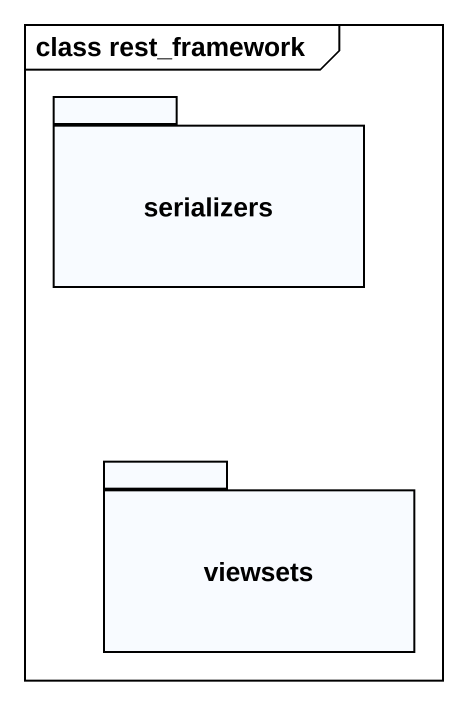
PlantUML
@startuml
mainframe class rest_framework
package serializers {
}
package viewsets {
}
@enduml
